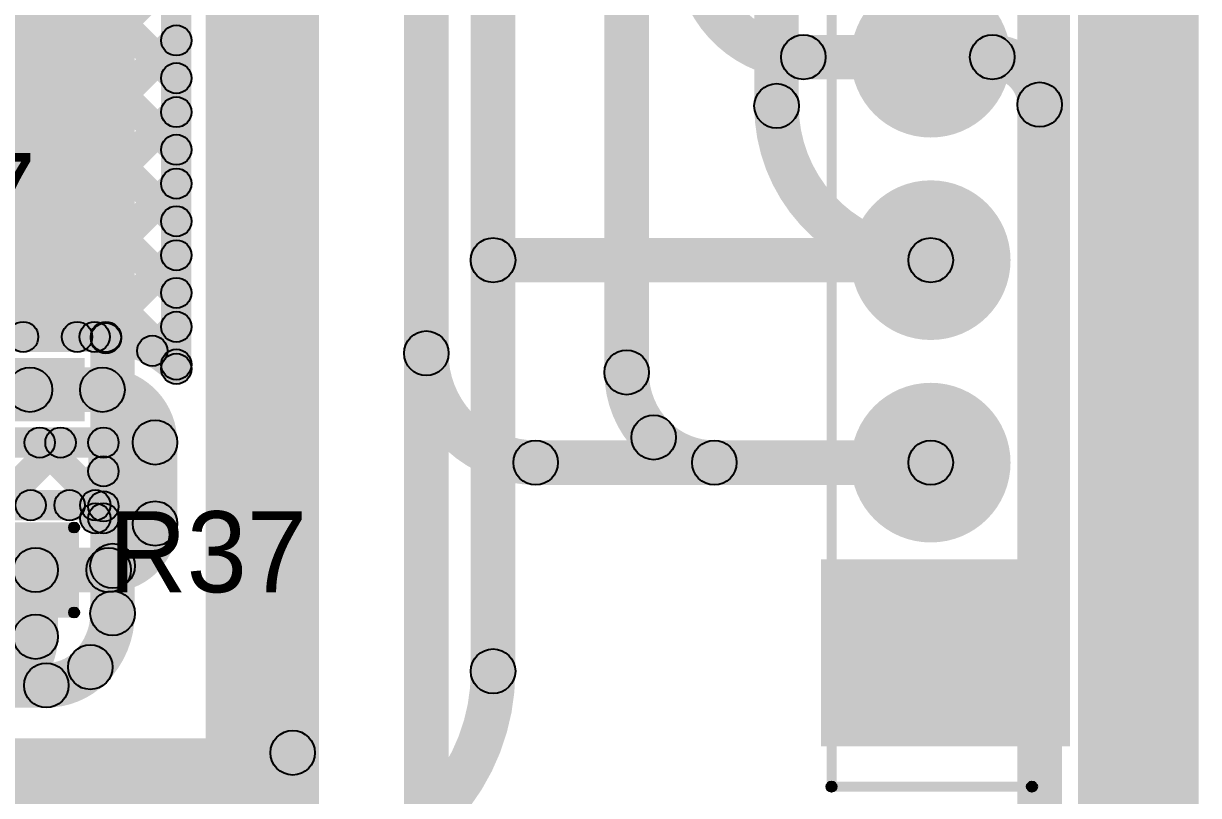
# Model space of a CAD drawing. Header units: millimetres. Extents: x 0 to 210, y 0 to 213.
# Drawn here: x 2.053 to 2.634, y 0.357 to 0.738 of the extents above; entities that cross this region are included whole.
import ezdxf

# ---------------------------------------------------------------- set-up
doc = ezdxf.new("R2010")
doc.units = ezdxf.units.MM
doc.header["$MEASUREMENT"] = 0
for name, color, linetype in [('BottomLayer', 5, 'Continuous'), ('BottomSolder', 6, 'Continuous'), ('PadHoleLayer', 156, 'Continuous'), ('TopLayer', 1, 'Continuous'), ('TopOverlay', 2, 'Continuous'), ('TopPaste', 8, 'Continuous'), ('TopSolder', 216, 'Continuous'), ('ViaHoleLayer', 16, 'Continuous')]:
    doc.layers.add(name, color=color, linetype=linetype)

# ---------------------------------------------------------------- blocks, each defined once
blk = doc.blocks.new('HDR_F_1X7_14')
at = {"layer": 'BottomLayer'}
blk.add_hatch(color=5, dxfattribs=at).paths.add_polyline_path([(-0.03543, 0.03543), (0.03543, 0.03543), (0.03543, -0.03543), (-0.03543, -0.03543)])
h = blk.add_hatch(color=5, dxfattribs=at)
edge = h.paths.add_edge_path()
edge.add_arc((0.1, 0), 0.03543, 0, 360)
h = blk.add_hatch(color=5, dxfattribs=at)
edge = h.paths.add_edge_path()
edge.add_arc((0.2, 0), 0.03543, 0, 360)
h = blk.add_hatch(color=5, dxfattribs=at)
edge = h.paths.add_edge_path()
edge.add_arc((0.3, 0), 0.03543, 0, 360)
h = blk.add_hatch(color=5, dxfattribs=at)
edge = h.paths.add_edge_path()
edge.add_arc((0.4, 0), 0.03543, 0, 360)
h = blk.add_hatch(color=5, dxfattribs=at)
edge = h.paths.add_edge_path()
edge.add_arc((0.5, 0), 0.03543, 0, 360)
h = blk.add_hatch(color=5, dxfattribs=at)
edge = h.paths.add_edge_path()
edge.add_arc((0.6, 0), 0.03543, 0, 360)
at = {"layer": 'BottomSolder'}
blk.add_hatch(color=6, dxfattribs=at).paths.add_polyline_path([(-0.03943, 0.03943), (0.03943, 0.03943), (0.03943, -0.03943), (-0.03943, -0.03943)])
h = blk.add_hatch(color=6, dxfattribs=at)
edge = h.paths.add_edge_path()
edge.add_arc((0.1, 0), 0.03943, 0, 360)
h = blk.add_hatch(color=6, dxfattribs=at)
edge = h.paths.add_edge_path()
edge.add_arc((0.2, 0), 0.03943, 0, 360)
h = blk.add_hatch(color=6, dxfattribs=at)
edge = h.paths.add_edge_path()
edge.add_arc((0.3, 0), 0.03943, 0, 360)
h = blk.add_hatch(color=6, dxfattribs=at)
edge = h.paths.add_edge_path()
edge.add_arc((0.4, 0), 0.03943, 0, 360)
h = blk.add_hatch(color=6, dxfattribs=at)
edge = h.paths.add_edge_path()
edge.add_arc((0.5, 0), 0.03943, 0, 360)
h = blk.add_hatch(color=6, dxfattribs=at)
edge = h.paths.add_edge_path()
edge.add_arc((0.6, 0), 0.03943, 0, 360)
at = {"layer": 'PadHoleLayer'}
h = blk.add_hatch(color=156, dxfattribs=at)
edge = h.paths.add_edge_path()
edge.add_arc((0, 0), 0.01772, 0, 360)
h = blk.add_hatch(color=156, dxfattribs=at)
edge = h.paths.add_edge_path()
edge.add_arc((0.1, 0), 0.01772, 0, 360)
h = blk.add_hatch(color=156, dxfattribs=at)
edge = h.paths.add_edge_path()
edge.add_arc((0.2, 0), 0.01772, 0, 360)
h = blk.add_hatch(color=156, dxfattribs=at)
edge = h.paths.add_edge_path()
edge.add_arc((0.3, 0), 0.01772, 0, 360)
h = blk.add_hatch(color=156, dxfattribs=at)
edge = h.paths.add_edge_path()
edge.add_arc((0.4, 0), 0.01772, 0, 360)
h = blk.add_hatch(color=156, dxfattribs=at)
edge = h.paths.add_edge_path()
edge.add_arc((0.5, 0), 0.01772, 0, 360)
h = blk.add_hatch(color=156, dxfattribs=at)
edge = h.paths.add_edge_path()
edge.add_arc((0.6, 0), 0.01772, 0, 360)
at = {"layer": 'TopLayer'}
blk.add_hatch(color=1, dxfattribs=at).paths.add_polyline_path([(-0.03543, 0.03543), (0.03543, 0.03543), (0.03543, -0.03543), (-0.03543, -0.03543)])
h = blk.add_hatch(color=1, dxfattribs=at)
edge = h.paths.add_edge_path()
edge.add_arc((0.1, 0), 0.03543, 0, 360)
h = blk.add_hatch(color=1, dxfattribs=at)
edge = h.paths.add_edge_path()
edge.add_arc((0.2, 0), 0.03543, 0, 360)
h = blk.add_hatch(color=1, dxfattribs=at)
edge = h.paths.add_edge_path()
edge.add_arc((0.3, 0), 0.03543, 0, 360)
h = blk.add_hatch(color=1, dxfattribs=at)
edge = h.paths.add_edge_path()
edge.add_arc((0.4, 0), 0.03543, 0, 360)
h = blk.add_hatch(color=1, dxfattribs=at)
edge = h.paths.add_edge_path()
edge.add_arc((0.5, 0), 0.03543, 0, 360)
h = blk.add_hatch(color=1, dxfattribs=at)
edge = h.paths.add_edge_path()
edge.add_arc((0.6, 0), 0.03543, 0, 360)
at = {"layer": 'TopOverlay'}
h = blk.add_hatch(color=2, dxfattribs=at)
edge = h.paths.add_edge_path()
edge.add_arc((-0.06, 0.049), 0.0025, 0, 360)
h = blk.add_hatch(color=2, dxfattribs=at)
edge = h.paths.add_edge_path()
edge.add_arc((-0.06, 0.049), 0.0025, 0, 360)
for points in [[(-0.0625, 0.049), (-0.0575, 0.049), (-0.0575, -0.05), (-0.0625, -0.05)], [(-0.06, 0.0465), (-0.06, 0.0515), (0.661, 0.0515), (0.661, 0.0465)], [(0.6585, 0.049), (0.6635, 0.049), (0.6635, -0.05), (0.6585, -0.05)], [(-0.06, -0.0525), (-0.06, -0.0475), (0.661, -0.0475), (0.661, -0.0525)]]:
    blk.add_hatch(color=2, dxfattribs=at).paths.add_polyline_path(points)
h = blk.add_hatch(color=2, dxfattribs=at)
edge = h.paths.add_edge_path()
edge.add_arc((0.661, 0.049), 0.0025, 0, 360)
h = blk.add_hatch(color=2, dxfattribs=at)
edge = h.paths.add_edge_path()
edge.add_arc((0.661, 0.049), 0.0025, 0, 360)
h = blk.add_hatch(color=2, dxfattribs=at)
edge = h.paths.add_edge_path()
edge.add_arc((-0.06, -0.05), 0.0025, 0, 360)
h = blk.add_hatch(color=2, dxfattribs=at)
edge = h.paths.add_edge_path()
edge.add_arc((-0.06, -0.05), 0.0025, 0, 360)
h = blk.add_hatch(color=2, dxfattribs=at)
edge = h.paths.add_edge_path()
edge.add_arc((0.661, -0.05), 0.0025, 0, 360)
h = blk.add_hatch(color=2, dxfattribs=at)
edge = h.paths.add_edge_path()
edge.add_arc((0.661, -0.05), 0.0025, 0, 360)
at = {"layer": 'TopSolder'}
blk.add_hatch(color=216, dxfattribs=at).paths.add_polyline_path([(-0.03943, 0.03943), (0.03943, 0.03943), (0.03943, -0.03943), (-0.03943, -0.03943)])
h = blk.add_hatch(color=216, dxfattribs=at)
edge = h.paths.add_edge_path()
edge.add_arc((0.1, 0), 0.03943, 0, 360)
h = blk.add_hatch(color=216, dxfattribs=at)
edge = h.paths.add_edge_path()
edge.add_arc((0.2, 0), 0.03943, 0, 360)
h = blk.add_hatch(color=216, dxfattribs=at)
edge = h.paths.add_edge_path()
edge.add_arc((0.3, 0), 0.03943, 0, 360)
h = blk.add_hatch(color=216, dxfattribs=at)
edge = h.paths.add_edge_path()
edge.add_arc((0.4, 0), 0.03943, 0, 360)
h = blk.add_hatch(color=216, dxfattribs=at)
edge = h.paths.add_edge_path()
edge.add_arc((0.5, 0), 0.03943, 0, 360)
h = blk.add_hatch(color=216, dxfattribs=at)
edge = h.paths.add_edge_path()
edge.add_arc((0.6, 0), 0.03943, 0, 360)
at = {"layer": 'TopOverlay'}
for centre in [(-0.06, 0.049), (-0.06, 0.049), (0.661, 0.049), (0.661, 0.049), (-0.06, -0.05), (-0.06, -0.05), (0.661, -0.05), (0.661, -0.05)]:
    blk.add_circle(centre, 0.0025, dxfattribs=at)
blk = doc.blocks.new('SSOP_3_79')
at = {"layer": 'TopLayer'}
for points in [[(-0.01161, 0.02618), (-0.01161, 0.07224), (0.01161, 0.07224), (0.01161, 0.02618)], [(-0.04902, -0.07224), (-0.04902, -0.02618), (-0.02579, -0.02618), (-0.02579, -0.07224)], [(0.02579, -0.07224), (0.02579, -0.02618), (0.04902, -0.02618), (0.04902, -0.07224)]]:
    blk.add_hatch(color=1, dxfattribs=at).paths.add_polyline_path(points)
at = {"layer": 'TopOverlay'}
h = blk.add_hatch(color=2, dxfattribs=at)
edge = h.paths.add_edge_path()
edge.add_arc((-0.05942, 0.0315), 0.0025, 0, 360)
h = blk.add_hatch(color=2, dxfattribs=at)
edge = h.paths.add_edge_path()
edge.add_arc((-0.05942, 0.0315), 0.0025, 0, 360)
for points in [[(-0.05692, -0.0315), (-0.06192, -0.0315), (-0.06192, 0.0315), (-0.05692, 0.0315)], [(-0.02241, 0.034), (-0.02241, 0.029), (-0.05942, 0.029), (-0.05942, 0.034)], [(0.05942, 0.034), (0.05942, 0.029), (0.02241, 0.029), (0.02241, 0.034)], [(0.06192, -0.0315), (0.05692, -0.0315), (0.05692, 0.0315), (0.06192, 0.0315)]]:
    blk.add_hatch(color=2, dxfattribs=at).paths.add_polyline_path(points)
h = blk.add_hatch(color=2, dxfattribs=at)
edge = h.paths.add_edge_path()
edge.add_arc((-0.02241, 0.0315), 0.0025, 0, 360)
h = blk.add_hatch(color=2, dxfattribs=at)
edge = h.paths.add_edge_path()
edge.add_arc((0.02241, 0.0315), 0.0025, 0, 360)
h = blk.add_hatch(color=2, dxfattribs=at)
edge = h.paths.add_edge_path()
edge.add_arc((0.05942, 0.0315), 0.0025, 0, 360)
h = blk.add_hatch(color=2, dxfattribs=at)
edge = h.paths.add_edge_path()
edge.add_arc((0.05942, 0.0315), 0.0025, 0, 360)
h = blk.add_hatch(color=2, dxfattribs=at)
edge = h.paths.add_edge_path()
edge.add_arc((-0.05942, -0.0315), 0.0025, 0, 360)
h = blk.add_hatch(color=2, dxfattribs=at)
edge = h.paths.add_edge_path()
edge.add_arc((0.05942, -0.0315), 0.0025, 0, 360)
h = blk.add_hatch(color=2, dxfattribs=at)
edge = h.paths.add_edge_path()
edge.add_arc((-0.06794, -0.06), 0.00394, 0, 360)
h = blk.add_hatch(color=2, dxfattribs=at)
edge = h.paths.add_edge_path()
edge.add_arc((-0.06006, -0.06), 0.00394, 0, 360)
at = {"layer": 'TopPaste'}
for points in [[(-0.01161, 0.02618), (-0.01161, 0.07224), (0.01161, 0.07224), (0.01161, 0.02618)], [(-0.04902, -0.07224), (-0.04902, -0.02618), (-0.02579, -0.02618), (-0.02579, -0.07224)], [(0.02579, -0.07224), (0.02579, -0.02618), (0.04902, -0.02618), (0.04902, -0.07224)]]:
    blk.add_hatch(color=8, dxfattribs=at).paths.add_polyline_path(points)
at = {"layer": 'TopSolder'}
for points in [[(-0.01561, 0.02218), (-0.01561, 0.07624), (0.01561, 0.07624), (0.01561, 0.02218)], [(-0.05302, -0.07624), (-0.05302, -0.02218), (-0.02179, -0.02218), (-0.02179, -0.07624)], [(0.02179, -0.07624), (0.02179, -0.02218), (0.05302, -0.02218), (0.05302, -0.07624)]]:
    blk.add_hatch(color=216, dxfattribs=at).paths.add_polyline_path(points)
at = {"layer": 'TopOverlay', "const_width": 0.00787}
blk.add_lwpolyline([(-0.06006, -0.06, 1), (-0.06794, -0.06, 1)], format="xyb", close=True, dxfattribs=at)
at = {"layer": 'TopOverlay'}
for centre, radius in [((-0.05942, 0.0315), 0.0025), ((-0.05942, 0.0315), 0.0025), ((-0.02241, 0.0315), 0.0025), ((0.02241, 0.0315), 0.0025), ((0.05942, 0.0315), 0.0025), ((0.05942, 0.0315), 0.0025), ((-0.05942, -0.0315), 0.0025), ((0.05942, -0.0315), 0.0025), ((-0.06794, -0.06), 0.00394), ((-0.06006, -0.06), 0.00394)]:
    blk.add_circle(centre, radius, dxfattribs=at)
blk = doc.blocks.new('RES_0603_82')
at = {"layer": 'TopLayer'}
for points in [[(-0.015, 0.0175), (-0.015, -0.0175), (-0.045, -0.0175), (-0.045, 0.0175)], [(0.045, 0.0175), (0.045, -0.0175), (0.015, -0.0175), (0.015, 0.0175)]]:
    blk.add_hatch(color=1, dxfattribs=at).paths.add_polyline_path(points)
at = {"layer": 'TopOverlay'}
h = blk.add_hatch(color=2, dxfattribs=at)
edge = h.paths.add_edge_path()
edge.add_arc((-0.049, 0.021), 0.0025, 0, 360)
h = blk.add_hatch(color=2, dxfattribs=at)
edge = h.paths.add_edge_path()
edge.add_arc((-0.049, 0.021), 0.0025, 0, 360)
for points in [[(0.049, 0.0235), (0.049, 0.0185), (-0.049, 0.0185), (-0.049, 0.0235)], [(-0.0515, 0.021), (-0.0465, 0.021), (-0.0465, -0.021), (-0.0515, -0.021)], [(0.0465, 0.021), (0.0515, 0.021), (0.0515, -0.021), (0.0465, -0.021)], [(0.049, -0.0185), (0.049, -0.0235), (-0.049, -0.0235), (-0.049, -0.0185)]]:
    blk.add_hatch(color=2, dxfattribs=at).paths.add_polyline_path(points)
h = blk.add_hatch(color=2, dxfattribs=at)
edge = h.paths.add_edge_path()
edge.add_arc((0.049, 0.021), 0.0025, 0, 360)
h = blk.add_hatch(color=2, dxfattribs=at)
edge = h.paths.add_edge_path()
edge.add_arc((0.049, 0.021), 0.0025, 0, 360)
h = blk.add_hatch(color=2, dxfattribs=at)
edge = h.paths.add_edge_path()
edge.add_arc((-0.049, -0.021), 0.0025, 0, 360)
h = blk.add_hatch(color=2, dxfattribs=at)
edge = h.paths.add_edge_path()
edge.add_arc((-0.049, -0.021), 0.0025, 0, 360)
h = blk.add_hatch(color=2, dxfattribs=at)
edge = h.paths.add_edge_path()
edge.add_arc((0.049, -0.021), 0.0025, 0, 360)
h = blk.add_hatch(color=2, dxfattribs=at)
edge = h.paths.add_edge_path()
edge.add_arc((0.049, -0.021), 0.0025, 0, 360)
at = {"layer": 'TopPaste'}
for points in [[(-0.015, 0.0175), (-0.015, -0.0175), (-0.045, -0.0175), (-0.045, 0.0175)], [(0.045, 0.0175), (0.045, -0.0175), (0.015, -0.0175), (0.015, 0.0175)]]:
    blk.add_hatch(color=8, dxfattribs=at).paths.add_polyline_path(points)
at = {"layer": 'TopSolder'}
for points in [[(-0.011, 0.0215), (-0.011, -0.0215), (-0.049, -0.0215), (-0.049, 0.0215)], [(0.049, 0.0215), (0.049, -0.0215), (0.011, -0.0215), (0.011, 0.0215)]]:
    blk.add_hatch(color=216, dxfattribs=at).paths.add_polyline_path(points)
at = {"layer": 'TopOverlay'}
for centre in [(-0.049, 0.021), (-0.049, 0.021), (0.049, 0.021), (0.049, 0.021), (-0.049, -0.021), (-0.049, -0.021), (0.049, -0.021), (0.049, -0.021)]:
    blk.add_circle(centre, 0.0025, dxfattribs=at)

msp = doc.modelspace()

# ---------------------------------------------------------------- hatches: boundary and pattern name
at = {"layer": 'BottomLayer'}
for points in [[(2.629, 0.28839), (2.607, 0.28839), (2.607, 2.96558), (2.629, 2.96558)], [(2.57704, 2.93096), (2.59904, 2.93096), (2.59904, 0.304), (2.57704, 0.304)], [(2.108, 0.47), (2.086, 0.47), (2.086, 2.438), (2.108, 2.438)], [(2.197, 0.3777), (2.175, 0.3777), (2.175, 2.39656), (2.197, 2.39656)], [(2.241, 2.18), (2.263, 2.18), (2.263, 0.57503), (2.241, 0.57503)], [(2.544, 0.38583), (2.57, 0.38583), (2.57, 2.177), (2.544, 2.177)], [(2.43604, 0.69719), (2.41404, 0.69719), (2.41404, 0.758), (2.43604, 0.758)], [(2.285, 0.61), (2.285, 0.632), (2.50123, 0.632), (2.50123, 0.61)], [(2.263, 0.32903), (2.241, 0.32903), (2.241, 0.57503), (2.263, 0.57503)], [(2.30603, 0.51), (2.30603, 0.532), (2.50123, 0.532), (2.50123, 0.51)], [(2.447, 0.38094), (2.57, 0.38094), (2.57, 0.4732), (2.447, 0.4732)], [(2.108, 0.44656), (2.086, 0.44656), (2.086, 0.47), (2.108, 0.47)], [(1.89802, 0.4), (1.89802, 0.422), (2.06427, 0.422), (2.06427, 0.4)]]:
    msp.add_hatch(color=5, dxfattribs=at).paths.add_polyline_path(points)
h = msp.add_hatch(color=5, dxfattribs=at)
edge = h.paths.add_edge_path()
edge.add_arc((2.42504, 0.69719), 0.011, 0, 360)
h = msp.add_hatch(color=5, dxfattribs=at)
edge = h.paths.add_edge_path()
edge.add_arc((2.42504, 0.69719), 0.011, 0, 360)
h = msp.add_hatch(color=5, dxfattribs=at)
edge = h.paths.add_edge_path()
edge.add_arc((2.285, 0.621), 0.01181, 0, 360)
h = msp.add_hatch(color=5, dxfattribs=at)
edge = h.paths.add_edge_path()
edge.add_arc((2.285, 0.621), 0.011, 0, 360)
h = msp.add_hatch(color=5, dxfattribs=at)
edge = h.paths.add_edge_path()
edge.add_arc((2.50123, 0.621), 0.011, 0, 360)
h = msp.add_hatch(color=5, dxfattribs=at)
edge = h.paths.add_edge_path()
edge.add_arc((2.50123, 0.621), 0.011, 0, 360)
h = msp.add_hatch(color=5, dxfattribs=at)
edge = h.paths.add_edge_path()
edge.add_arc((2.252, 0.57503), 0.011, 0, 360)
h = msp.add_hatch(color=5, dxfattribs=at)
edge = h.paths.add_edge_path()
edge.add_arc((2.252, 0.57503), 0.011, 0, 360)
h = msp.add_hatch(color=5, dxfattribs=at)
edge = h.paths.add_edge_path()
edge.add_arc((2.252, 0.57503), 0.011, 0, 360)
h = msp.add_hatch(color=5, dxfattribs=at)
edge = h.paths.add_edge_path()
edge.add_arc((2.30603, 0.521), 0.011, 0, 360)
h = msp.add_hatch(color=5, dxfattribs=at)
edge = h.paths.add_edge_path()
edge.add_arc((2.30603, 0.521), 0.011, 0, 360)
h = msp.add_hatch(color=5, dxfattribs=at)
edge = h.paths.add_edge_path()
edge.add_arc((2.50123, 0.521), 0.011, 0, 360)
h = msp.add_hatch(color=5, dxfattribs=at)
edge = h.paths.add_edge_path()
edge.add_arc((2.097, 0.47), 0.011, 0, 360)
h = msp.add_hatch(color=5, dxfattribs=at)
edge = h.paths.add_edge_path()
edge.add_arc((2.097, 0.47), 0.011, 0, 360)
h = msp.add_hatch(color=5, dxfattribs=at)
edge = h.paths.add_edge_path()
edge.add_arc((2.097, 0.44656), 0.011, 0, 360)
h = msp.add_hatch(color=5, dxfattribs=at)
edge = h.paths.add_edge_path()
edge.add_arc((2.097, 0.44656), 0.011, 0, 360)
h = msp.add_hatch(color=5, dxfattribs=at)
edge = h.paths.add_edge_path()
edge.add_arc((2.086, 0.42), 0.011, 0, 360)
h = msp.add_hatch(color=5, dxfattribs=at)
edge = h.paths.add_edge_path()
edge.add_arc((2.086, 0.42), 0.011, 0, 360)
h = msp.add_hatch(color=5, dxfattribs=at)
edge = h.paths.add_edge_path()
edge.add_arc((2.06427, 0.411), 0.011, 0, 360)
h = msp.add_hatch(color=5, dxfattribs=at)
edge = h.paths.add_edge_path()
edge.add_arc((2.06427, 0.411), 0.011, 0, 360)
h = msp.add_hatch(color=5, dxfattribs=at)
edge = h.paths.add_edge_path()
edge.add_arc((2.186, 0.3777), 0.011, 0, 360)
h = msp.add_hatch(color=5, dxfattribs=at)
edge = h.paths.add_edge_path()
edge.add_arc((2.186, 0.3777), 0.011, 0, 360)
at = {"layer": 'TopLayer'}
for points in [[(2.574, 0.218), (2.63352, 0.218), (2.63352, 1.92126), (2.574, 1.92126)], [(2.143, 0.34646), (2.199, 0.34646), (2.199, 1.266), (2.143, 1.266)], [(2.136, 0.56733), (2.121, 0.56733), (2.121, 1.2365), (2.136, 1.2365)], [(1.723, 0.633), (2.098, 0.633), (2.098, 1.208), (1.723, 1.208)], [(2.362, 0.56557), (2.34, 0.56557), (2.34, 0.97146), (2.362, 0.97146)], [(1.90784, 0.92094), (1.91845, 0.93155), (2.1338, 0.71619), (2.1232, 0.70558)], [(1.90784, 0.88558), (1.91845, 0.89619), (2.1338, 0.68084), (2.1232, 0.67023)], [(1.90784, 0.85023), (1.91845, 0.86084), (2.1338, 0.64548), (2.1232, 0.63487)], [(2.296, 0.621), (2.274, 0.621), (2.274, 0.8415), (2.296, 0.8415)], [(1.90784, 0.81487), (1.91845, 0.82548), (2.1338, 0.61013), (2.1232, 0.59952)], [(1.85034, 0.80166), (1.86095, 0.81227), (2.0848, 0.58842), (2.07419, 0.57781)], [(1.8857, 0.80166), (1.89631, 0.81227), (2.1338, 0.57477), (2.1232, 0.56416)], [(1.9571, 0.61821), (1.9465, 0.62882), (2.1232, 0.80552), (2.1338, 0.79491)], [(1.99246, 0.61821), (1.98185, 0.62882), (2.1232, 0.77016), (2.1338, 0.75956)], [(2.0036, 0.594), (1.99299, 0.6046), (2.1232, 0.73481), (2.1338, 0.7242)], [(2.43831, 0.71026), (2.43831, 0.73226), (2.53161, 0.73226), (2.53161, 0.71026)], [(1.98537, 0.54041), (1.97476, 0.55102), (2.1232, 0.69945), (2.1338, 0.68885)], [(2.56603, 0.33465), (2.54403, 0.33465), (2.54403, 0.69783), (2.56603, 0.69783)], [(1.446, 0.579), (2.098, 0.579), (2.098, 0.675), (1.446, 0.675)], [(2.05812, 0.57781), (2.04752, 0.58842), (2.1232, 0.6641), (2.1338, 0.65349)], [(2.09348, 0.57781), (2.08287, 0.58842), (2.1232, 0.62874), (2.1338, 0.61814)], [(2.296, 0.418), (2.274, 0.418), (2.274, 0.621), (2.296, 0.621)], [(2.12194, 0.57092), (2.11134, 0.58153), (2.1232, 0.59339), (2.1338, 0.58278)], [(2.01866, 0.57561), (2.01866, 0.59061), (2.09372, 0.59061), (2.09372, 0.57561)], [(2.05619, 0.546), (2.05619, 0.568), (2.092, 0.568), (2.092, 0.546)], [(2.01866, 0.52339), (2.01866, 0.53839), (2.0925, 0.53839), (2.0925, 0.52339)], [(2.02036, 0.52558), (2.03096, 0.53619), (2.06185, 0.5053), (2.05124, 0.4947)], [(2.04572, 0.4947), (2.03511, 0.5053), (2.066, 0.53619), (2.0766, 0.52558)], [(2.05571, 0.52558), (2.06632, 0.53619), (2.0978, 0.5047), (2.0872, 0.4941)], [(2.1, 0.4935), (2.085, 0.4935), (2.085, 0.53089), (2.1, 0.53089)], [(2.129, 0.49094), (2.107, 0.49094), (2.107, 0.531), (2.129, 0.531)], [(2.39434, 0.51), (2.39434, 0.532), (2.50123, 0.532), (2.50123, 0.51)], [(2.08107, 0.4947), (2.07047, 0.5053), (2.0872, 0.52203), (2.0978, 0.51143)], [(2.0295, 0.4925), (2.0295, 0.5075), (2.0885, 0.5075), (2.0885, 0.4925)], [(2.096, 0.4935), (2.081, 0.4935), (2.081, 0.5), (2.096, 0.5)], [(2.0885, 0.486), (2.0885, 0.501), (2.0925, 0.501), (2.0925, 0.486)], [(2.059, 0.457), (2.059, 0.479), (2.09506, 0.479), (2.09506, 0.457)], [(2.07, 0.435), (2.048, 0.435), (2.048, 0.468), (2.07, 0.468)], [(1.911, 0.34646), (2.169, 0.34646), (2.169, 0.38485), (1.911, 0.38485)]]:
    msp.add_hatch(color=1, dxfattribs=at).paths.add_polyline_path(points)
h = msp.add_hatch(color=1, dxfattribs=at)
edge = h.paths.add_edge_path()
edge.add_arc((2.1285, 0.72951), 0.0075, 0, 360)
h = msp.add_hatch(color=1, dxfattribs=at)
edge = h.paths.add_edge_path()
edge.add_arc((2.43831, 0.72126), 0.011, 0, 360)
h = msp.add_hatch(color=1, dxfattribs=at)
edge = h.paths.add_edge_path()
edge.add_arc((2.43831, 0.72126), 0.011, 0, 360)
h = msp.add_hatch(color=1, dxfattribs=at)
edge = h.paths.add_edge_path()
edge.add_arc((2.53161, 0.72126), 0.011, 0, 360)
h = msp.add_hatch(color=1, dxfattribs=at)
edge = h.paths.add_edge_path()
edge.add_arc((2.53161, 0.72126), 0.011, 0, 360)
h = msp.add_hatch(color=1, dxfattribs=at)
edge = h.paths.add_edge_path()
edge.add_arc((2.1285, 0.71089), 0.0075, 0, 360)
h = msp.add_hatch(color=1, dxfattribs=at)
edge = h.paths.add_edge_path()
edge.add_arc((2.55503, 0.69783), 0.011, 0, 360)
h = msp.add_hatch(color=1, dxfattribs=at)
edge = h.paths.add_edge_path()
edge.add_arc((2.55503, 0.69783), 0.011, 0, 360)
h = msp.add_hatch(color=1, dxfattribs=at)
edge = h.paths.add_edge_path()
edge.add_arc((2.1285, 0.69415), 0.0075, 0, 360)
h = msp.add_hatch(color=1, dxfattribs=at)
edge = h.paths.add_edge_path()
edge.add_arc((2.1285, 0.67553), 0.0075, 0, 360)
h = msp.add_hatch(color=1, dxfattribs=at)
edge = h.paths.add_edge_path()
edge.add_arc((2.1285, 0.6588), 0.0075, 0, 360)
h = msp.add_hatch(color=1, dxfattribs=at)
edge = h.paths.add_edge_path()
edge.add_arc((2.1285, 0.64018), 0.0075, 0, 360)
h = msp.add_hatch(color=1, dxfattribs=at)
edge = h.paths.add_edge_path()
edge.add_arc((2.285, 0.621), 0.01181, 0, 360)
h = msp.add_hatch(color=1, dxfattribs=at)
edge = h.paths.add_edge_path()
edge.add_arc((2.1285, 0.62344), 0.0075, 0, 360)
h = msp.add_hatch(color=1, dxfattribs=at)
edge = h.paths.add_edge_path()
edge.add_arc((2.285, 0.621), 0.011, 0, 360)
h = msp.add_hatch(color=1, dxfattribs=at)
edge = h.paths.add_edge_path()
edge.add_arc((2.285, 0.621), 0.011, 0, 360)
h = msp.add_hatch(color=1, dxfattribs=at)
edge = h.paths.add_edge_path()
edge.add_arc((2.1285, 0.60482), 0.0075, 0, 360)
h = msp.add_hatch(color=1, dxfattribs=at)
edge = h.paths.add_edge_path()
edge.add_arc((2.1285, 0.58808), 0.0075, 0, 360)
h = msp.add_hatch(color=1, dxfattribs=at)
edge = h.paths.add_edge_path()
edge.add_arc((2.05282, 0.58311), 0.0075, 0, 360)
h = msp.add_hatch(color=1, dxfattribs=at)
edge = h.paths.add_edge_path()
edge.add_arc((2.0795, 0.58311), 0.0075, 0, 360)
h = msp.add_hatch(color=1, dxfattribs=at)
edge = h.paths.add_edge_path()
edge.add_arc((2.08817, 0.58311), 0.0075, 0, 360)
h = msp.add_hatch(color=1, dxfattribs=at)
edge = h.paths.add_edge_path()
edge.add_arc((2.09372, 0.58311), 0.0075, 0, 360)
h = msp.add_hatch(color=1, dxfattribs=at)
edge = h.paths.add_edge_path()
edge.add_arc((2.09372, 0.58247), 0.0075, 0, 360)
h = msp.add_hatch(color=1, dxfattribs=at)
edge = h.paths.add_edge_path()
edge.add_arc((2.11664, 0.57622), 0.0075, 0, 360)
h = msp.add_hatch(color=1, dxfattribs=at)
edge = h.paths.add_edge_path()
edge.add_arc((2.1285, 0.56947), 0.0075, 0, 360)
h = msp.add_hatch(color=1, dxfattribs=at)
edge = h.paths.add_edge_path()
edge.add_arc((2.1285, 0.56733), 0.0075, 0, 360)
h = msp.add_hatch(color=1, dxfattribs=at)
edge = h.paths.add_edge_path()
edge.add_arc((2.1285, 0.56733), 0.0075, 0, 360)
h = msp.add_hatch(color=1, dxfattribs=at)
edge = h.paths.add_edge_path()
edge.add_arc((2.351, 0.56557), 0.011, 0, 360)
h = msp.add_hatch(color=1, dxfattribs=at)
edge = h.paths.add_edge_path()
edge.add_arc((2.351, 0.56557), 0.011, 0, 360)
h = msp.add_hatch(color=1, dxfattribs=at)
edge = h.paths.add_edge_path()
edge.add_arc((2.05619, 0.557), 0.011, 0, 360)
h = msp.add_hatch(color=1, dxfattribs=at)
edge = h.paths.add_edge_path()
edge.add_arc((2.092, 0.557), 0.011, 0, 360)
h = msp.add_hatch(color=1, dxfattribs=at)
edge = h.paths.add_edge_path()
edge.add_arc((2.092, 0.557), 0.011, 0, 360)
h = msp.add_hatch(color=1, dxfattribs=at)
edge = h.paths.add_edge_path()
edge.add_arc((2.118, 0.531), 0.011, 0, 360)
h = msp.add_hatch(color=1, dxfattribs=at)
edge = h.paths.add_edge_path()
edge.add_arc((2.118, 0.531), 0.011, 0, 360)
h = msp.add_hatch(color=1, dxfattribs=at)
edge = h.paths.add_edge_path()
edge.add_arc((2.36431, 0.53344), 0.011, 0, 360)
h = msp.add_hatch(color=1, dxfattribs=at)
edge = h.paths.add_edge_path()
edge.add_arc((2.36431, 0.53344), 0.011, 0, 360)
h = msp.add_hatch(color=1, dxfattribs=at)
edge = h.paths.add_edge_path()
edge.add_arc((2.06102, 0.53089), 0.0075, 0, 360)
h = msp.add_hatch(color=1, dxfattribs=at)
edge = h.paths.add_edge_path()
edge.add_arc((2.0713, 0.53089), 0.0075, 0, 360)
h = msp.add_hatch(color=1, dxfattribs=at)
edge = h.paths.add_edge_path()
edge.add_arc((2.0925, 0.53089), 0.0075, 0, 360)
h = msp.add_hatch(color=1, dxfattribs=at)
edge = h.paths.add_edge_path()
edge.add_arc((2.0925, 0.53089), 0.0075, 0, 360)
h = msp.add_hatch(color=1, dxfattribs=at)
edge = h.paths.add_edge_path()
edge.add_arc((2.39434, 0.521), 0.011, 0, 360)
h = msp.add_hatch(color=1, dxfattribs=at)
edge = h.paths.add_edge_path()
edge.add_arc((2.39434, 0.521), 0.011, 0, 360)
h = msp.add_hatch(color=1, dxfattribs=at)
edge = h.paths.add_edge_path()
edge.add_arc((2.50123, 0.521), 0.011, 0, 360)
h = msp.add_hatch(color=1, dxfattribs=at)
edge = h.paths.add_edge_path()
edge.add_arc((2.0925, 0.51673), 0.0075, 0, 360)
h = msp.add_hatch(color=1, dxfattribs=at)
edge = h.paths.add_edge_path()
edge.add_arc((2.05655, 0.5), 0.0075, 0, 360)
h = msp.add_hatch(color=1, dxfattribs=at)
edge = h.paths.add_edge_path()
edge.add_arc((2.07577, 0.5), 0.0075, 0, 360)
h = msp.add_hatch(color=1, dxfattribs=at)
edge = h.paths.add_edge_path()
edge.add_arc((2.0885, 0.5), 0.0075, 0, 360)
h = msp.add_hatch(color=1, dxfattribs=at)
edge = h.paths.add_edge_path()
edge.add_arc((2.0885, 0.5), 0.0075, 0, 360)
h = msp.add_hatch(color=1, dxfattribs=at)
edge = h.paths.add_edge_path()
edge.add_arc((2.0925, 0.4994), 0.0075, 0, 360)
h = msp.add_hatch(color=1, dxfattribs=at)
edge = h.paths.add_edge_path()
edge.add_arc((2.0885, 0.4935), 0.0075, 0, 360)
h = msp.add_hatch(color=1, dxfattribs=at)
edge = h.paths.add_edge_path()
edge.add_arc((2.0885, 0.4935), 0.0075, 0, 360)
h = msp.add_hatch(color=1, dxfattribs=at)
edge = h.paths.add_edge_path()
edge.add_arc((2.0925, 0.4935), 0.0075, 0, 360)
h = msp.add_hatch(color=1, dxfattribs=at)
edge = h.paths.add_edge_path()
edge.add_arc((2.0925, 0.4935), 0.0075, 0, 360)
h = msp.add_hatch(color=1, dxfattribs=at)
edge = h.paths.add_edge_path()
edge.add_arc((2.118, 0.49094), 0.011, 0, 360)
h = msp.add_hatch(color=1, dxfattribs=at)
edge = h.paths.add_edge_path()
edge.add_arc((2.118, 0.49094), 0.011, 0, 360)
h = msp.add_hatch(color=1, dxfattribs=at)
edge = h.paths.add_edge_path()
edge.add_arc((2.059, 0.468), 0.011, 0, 360)
h = msp.add_hatch(color=1, dxfattribs=at)
edge = h.paths.add_edge_path()
edge.add_arc((2.059, 0.468), 0.011, 0, 360)
h = msp.add_hatch(color=1, dxfattribs=at)
edge = h.paths.add_edge_path()
edge.add_arc((2.09506, 0.468), 0.011, 0, 360)
h = msp.add_hatch(color=1, dxfattribs=at)
edge = h.paths.add_edge_path()
edge.add_arc((2.09506, 0.468), 0.011, 0, 360)
h = msp.add_hatch(color=1, dxfattribs=at)
edge = h.paths.add_edge_path()
edge.add_arc((2.059, 0.435), 0.011, 0, 360)
h = msp.add_hatch(color=1, dxfattribs=at)
edge = h.paths.add_edge_path()
edge.add_arc((2.059, 0.435), 0.011, 0, 360)
h = msp.add_hatch(color=1, dxfattribs=at)
edge = h.paths.add_edge_path()
edge.add_arc((2.285, 0.418), 0.011, 0, 360)
h = msp.add_hatch(color=1, dxfattribs=at)
edge = h.paths.add_edge_path()
edge.add_arc((2.285, 0.418), 0.011, 0, 360)
at = {"layer": 'ViaHoleLayer'}
h = msp.add_hatch(color=16, dxfattribs=at)
edge = h.paths.add_edge_path()
edge.add_arc((2.285, 0.621), 0.00591, 0, 360)

# ---------------------------------------------------------------- linework, layer by layer
at = {"layer": 'BottomLayer', "const_width": 0.022}
for points in [[(2.50123, 0.621, -0.414214), (2.42504, 0.69719)], [(2.30603, 0.521, -0.414214), (2.252, 0.57503)], [(2.097, 0.44656, -0.198912), (2.086, 0.42)], [(2.086, 0.42, -0.198912), (2.06427, 0.411)], [(2.186, 0.3777, -0.414214), (2.1333, 0.325)]]:
    msp.add_lwpolyline(points, format="xyb", dxfattribs=at)
at = {"layer": 'BottomLayer'}
for centre in [(2.42504, 0.69719), (2.42504, 0.69719), (2.285, 0.621), (2.50123, 0.621), (2.50123, 0.621), (2.252, 0.57503), (2.252, 0.57503), (2.252, 0.57503), (2.30603, 0.521), (2.30603, 0.521), (2.50123, 0.521), (2.097, 0.47), (2.097, 0.47), (2.097, 0.44656), (2.097, 0.44656), (2.086, 0.42), (2.086, 0.42), (2.06427, 0.411), (2.06427, 0.411), (2.186, 0.3777), (2.186, 0.3777)]:
    msp.add_circle(centre, 0.011, dxfattribs=at)
at = {"layer": 'TopLayer'}
for points, const_width in [([(2.43831, 0.72126, -0.414214), (2.386, 0.77357)], 0.022), ([(2.53161, 0.72126, -0.414214), (2.55503, 0.69783)], 0.022), ([(2.09372, 0.58247, -0.19084), (2.1285, 0.56733)], 0.015), ([(2.36431, 0.53344, -0.198912), (2.351, 0.56557)], 0.022), ([(2.092, 0.557, -0.414214), (2.118, 0.531)], 0.022), ([(2.39434, 0.521, -0.198911), (2.36431, 0.53344)], 0.022), ([(2.118, 0.49094, -0.414214), (2.09506, 0.468)], 0.022), ([(2.059, 0.435, -0.414214), (2.034, 0.41)], 0.022), ([(2.285, 0.418, -0.414214), (2.185, 0.318)], 0.022)]:
    msp.add_lwpolyline(points, format="xyb", dxfattribs=dict(at, const_width=const_width))
for centre, radius in [((2.1285, 0.72951), 0.0075), ((2.43831, 0.72126), 0.011), ((2.43831, 0.72126), 0.011), ((2.53161, 0.72126), 0.011), ((2.53161, 0.72126), 0.011), ((2.1285, 0.71089), 0.0075), ((2.55503, 0.69783), 0.011), ((2.55503, 0.69783), 0.011), ((2.1285, 0.69415), 0.0075), ((2.1285, 0.67553), 0.0075), ((2.1285, 0.6588), 0.0075), ((2.1285, 0.64018), 0.0075), ((2.1285, 0.62344), 0.0075), ((2.285, 0.621), 0.011), ((2.285, 0.621), 0.011), ((2.1285, 0.60482), 0.0075), ((2.1285, 0.58808), 0.0075), ((2.05282, 0.58311), 0.0075), ((2.0795, 0.58311), 0.0075), ((2.08817, 0.58311), 0.0075), ((2.09372, 0.58311), 0.0075), ((2.09372, 0.58247), 0.0075), ((2.11664, 0.57622), 0.0075), ((2.1285, 0.56947), 0.0075), ((2.1285, 0.56733), 0.0075), ((2.1285, 0.56733), 0.0075), ((2.351, 0.56557), 0.011), ((2.351, 0.56557), 0.011), ((2.05619, 0.557), 0.011), ((2.092, 0.557), 0.011), ((2.092, 0.557), 0.011), ((2.118, 0.531), 0.011), ((2.118, 0.531), 0.011), ((2.36431, 0.53344), 0.011), ((2.36431, 0.53344), 0.011), ((2.06102, 0.53089), 0.0075), ((2.0713, 0.53089), 0.0075), ((2.0925, 0.53089), 0.0075), ((2.0925, 0.53089), 0.0075), ((2.39434, 0.521), 0.011), ((2.39434, 0.521), 0.011), ((2.50123, 0.521), 0.011), ((2.0925, 0.51673), 0.0075), ((2.05655, 0.5), 0.0075), ((2.07577, 0.5), 0.0075), ((2.0885, 0.5), 0.0075), ((2.0885, 0.5), 0.0075), ((2.0925, 0.4994), 0.0075), ((2.0885, 0.4935), 0.0075), ((2.0885, 0.4935), 0.0075), ((2.0925, 0.4935), 0.0075), ((2.0925, 0.4935), 0.0075), ((2.118, 0.49094), 0.011), ((2.118, 0.49094), 0.011), ((2.059, 0.468), 0.011), ((2.059, 0.468), 0.011), ((2.09506, 0.468), 0.011), ((2.09506, 0.468), 0.011), ((2.059, 0.435), 0.011), ((2.059, 0.435), 0.011), ((2.285, 0.418), 0.011), ((2.285, 0.418), 0.011)]:
    msp.add_circle(centre, radius, dxfattribs=at)

# ---------------------------------------------------------------- block references
for name, p, rotation in [('HDR_F_1X7_14', (2.50123, 0.421), 90), ('SSOP_3_79', (2.00698, 0.557), 270), ('RES_0603_82', (2.029, 0.468), 180)]:
    msp.add_blockref(name, p, dxfattribs=dict(rotation=rotation))

# ---------------------------------------------------------------- texts
at = {"layer": 'TopOverlay'}
for s, p in [('U17', (1.961, 0.634)), ('R37', (2.095, 0.457))]:
    msp.add_text(s, height=0.04, dxfattribs=at).set_placement(p)

doc.saveas('drawing.dxf')
